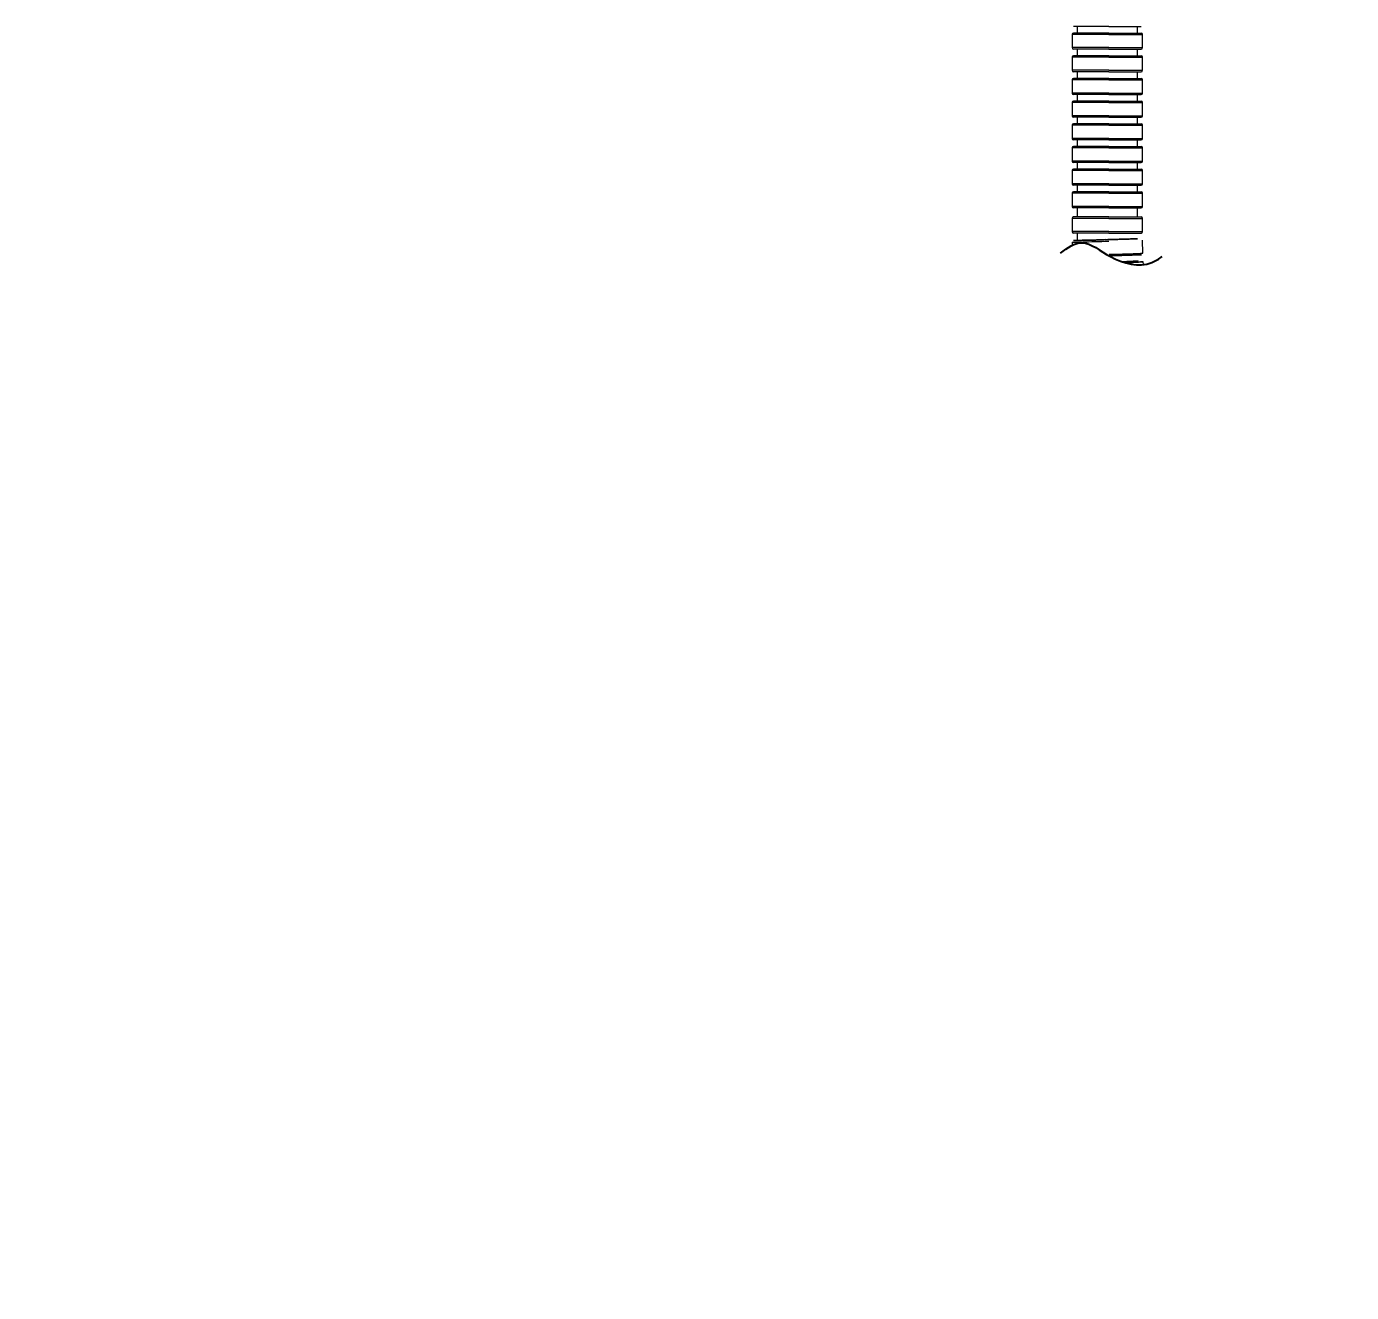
# Model space of a CAD drawing. Header units: millimetres. Extents: x 2433 to 4809, y -10272 to -6912.
# Drawn here: x 3194 to 3457, y -9492 to -9240.8 of the extents above; entities that cross this region are included whole.
import ezdxf

# ---------------------------------------------------------------- set-up
doc = ezdxf.new("R2010")
doc.units = ezdxf.units.MM
doc.layers.add('DIM', color=3, linetype='Continuous', lineweight=13)
doc.styles.add('ARIAL', font='arial.ttf')
doc.styles.get("Standard").update_dxf_attribs({"font": 'arial.ttf'})
doc.dimstyles.get("Standard").update_dxf_attribs({"dimtxt": 15, "dimasz": 15, "dimexe": 0.18, "dimexo": 0.0625, "dimgap": 4, "dimtad": 0, "dimtih": 1, "dimtoh": 1, "dimdec": 1, "dimdsep": 46, "dimtxsty": 'ARIAL', "dimcen": 0, "dimclrd": 3, "dimclre": 3, "dimclrt": 3, "dimadec": 0, "dimazin": 0, "dimtfac": 1, "dimtdec": 1, "dimtofl": 0, "dimtmove": 0, "dimatfit": 3, "dimfxl": 1, "dimtolj": 1, "dimtzin": 0, "dimarcsym": 0})
doc.dimstyles.new('사본 Standard', dxfattribs={"dimtxt": 15, "dimasz": 15, "dimexe": 0.18, "dimexo": 0.0625, "dimgap": 5, "dimtad": 0, "dimdec": 1, "dimdsep": 46, "dimtxsty": 'Standard', "dimcen": 0.09, "dimadec": 0, "dimazin": 0, "dimtfac": 1, "dimtdec": 1, "dimtofl": 0, "dimtmove": 0, "dimatfit": 3, "dimfxl": 1, "dimtolj": 1, "dimtzin": 0, "dimarcsym": 0})

# ---------------------------------------------------------------- blocks, each defined once
blk = doc.blocks.new('*D43')
at = {"layer": 'Defpoints', "color": 0, "transparency": 16777216}
for p in [(3194, -7897.19), (3599.12, -9941.36), (3679.63, -9941.36)]:
    blk.add_point(p, dxfattribs=at)
at = {"layer": 'DIM', "color": 3, "lineweight": -2, "transparency": 16777216}
for p, q in [((3194.06, -7897.19), (3679.81, -7897.19)), ((3679.63, -7915.19), (3679.63, -8902.47)), ((3679.63, -9923.36), (3679.63, -8936.07)), ((3599.18, -9941.36), (3679.81, -9941.36))]:
    blk.add_line(p, q, dxfattribs=at)
at = {"layer": 'DIM', "color": 3, "transparency": 16777216}
for points in [[(3676.63, -7915.19), (3682.63, -7915.19), (3679.63, -7897.19)], [(3676.63, -9923.36), (3682.63, -9923.36), (3679.63, -9941.36)]]:
    blk.add_solid(points, dxfattribs=at)
at = {"layer": 'DIM', "color": 3, "transparency": 16777216, "insert": (3679.63, -8919.27), "char_height": 18, "attachment_point": 5, "style": 'ARIAL'}
blk.add_mtext('\\A1;(2280)', dxfattribs=at)
blk = doc.blocks.new('*D47')
at = {"layer": 'Defpoints', "color": 0, "transparency": 16777216}
for p in [(3259.5, -9157.22), (3519.63, -9941.36), (3541.41, -9941.36)]:
    blk.add_point(p, dxfattribs=at)
at = {"layer": 'DIM', "color": 3, "lineweight": -2, "transparency": 16777216}
for p, q in [((3259.56, -9157.22), (3519.81, -9157.22)), ((3519.63, -9175.22), (3519.63, -9535.1)), ((3519.63, -9923.36), (3519.63, -9563.48)), ((3541.35, -9941.36), (3519.45, -9941.36))]:
    blk.add_line(p, q, dxfattribs=at)
at = {"layer": 'DIM', "color": 3, "transparency": 16777216}
for points in [[(3516.63, -9175.22), (3522.63, -9175.22), (3519.63, -9157.22)], [(3516.63, -9923.36), (3522.63, -9923.36), (3519.63, -9941.36)]]:
    blk.add_solid(points, dxfattribs=at)
at = {"layer": 'DIM', "color": 3, "transparency": 16777216, "insert": (3519.63, -9549.29), "char_height": 18, "attachment_point": 5, "style": 'ARIAL'}
blk.add_mtext('\\A1;977.5', dxfattribs=at)
blk = doc.blocks.new('*D49')
at = {"layer": 'Defpoints', "color": 0, "transparency": 16777216}
for p in [(3447.51, -9096.67), (3447.51, -9941.36), (3621.26, -9941.36)]:
    blk.add_point(p, dxfattribs=at)
at = {"layer": 'DIM', "color": 0, "lineweight": -2, "transparency": 16777216}
for p, q in [((3447.57, -9096.67), (3621.44, -9096.67)), ((3621.26, -9114.67), (3621.26, -9923.36)), ((3447.57, -9941.36), (3621.44, -9941.36))]:
    blk.add_line(p, q, dxfattribs=at)
at = {"layer": 'DIM', "color": 0, "transparency": 16777216}
for points in [[(3618.26, -9114.67), (3624.26, -9114.67), (3621.26, -9096.67)], [(3618.26, -9923.36), (3624.26, -9923.36), (3621.26, -9941.36)]]:
    blk.add_solid(points, dxfattribs=at)
at = {"layer": 'DIM', "color": 3, "transparency": 16777216, "insert": (3608.24, -9519.01), "char_height": 18, "attachment_point": 5, "rotation": 90}
blk.add_mtext('\\A1;{\\fGulim|b0|i0|c129|p50;선반까지 높이 1000~1050mm}', dxfattribs=at)

msp = doc.modelspace()

# ---------------------------------------------------------------- linework, layer by layer
at = {"linetype": 'Continuous', "lineweight": 18}
for p, q in [((3408.81, -9240.75), (3401.8, -9240.75)), ((3402.5, -9240.75), (3402.5, -9242.05)), ((3408.81, -9240.75), (3415.2, -9240.75)), ((3414.5, -9242.05), (3414.5, -9240.75)), ((3401.5, -9242.35), (3401.5, -9244.95)), ((3408.81, -9242.05), (3401.8, -9242.05)), ((3408.81, -9242.05), (3415.2, -9242.05)), ((3415.5, -9244.95), (3415.5, -9242.35)), ((3408.81, -9245.25), (3401.8, -9245.25)), ((3402.5, -9245.25), (3402.5, -9246.55)), ((3408.81, -9245.25), (3415.2, -9245.25)), ((3414.5, -9246.55), (3414.5, -9245.25)), ((3401.5, -9246.85), (3401.5, -9249.45)), ((3408.81, -9246.55), (3401.8, -9246.55)), ((3408.81, -9246.55), (3415.2, -9246.55)), ((3415.5, -9249.45), (3415.5, -9246.85)), ((3401.5, -9251.35), (3401.5, -9253.95)), ((3408.81, -9249.75), (3401.8, -9249.75)), ((3408.81, -9251.05), (3401.8, -9251.05)), ((3402.5, -9249.75), (3402.5, -9251.05)), ((3408.81, -9249.75), (3415.2, -9249.75)), ((3408.81, -9251.05), (3415.2, -9251.05)), ((3414.5, -9251.05), (3414.5, -9249.75)), ((3415.5, -9253.95), (3415.5, -9251.35)), ((3401.5, -9255.85), (3401.5, -9258.45)), ((3408.81, -9254.25), (3401.8, -9254.25)), ((3408.81, -9255.55), (3401.8, -9255.55)), ((3402.5, -9254.25), (3402.5, -9255.55)), ((3408.81, -9254.25), (3415.2, -9254.25)), ((3408.81, -9255.55), (3415.2, -9255.55)), ((3414.5, -9255.55), (3414.5, -9254.25)), ((3415.5, -9258.45), (3415.5, -9255.85)), ((3408.81, -9258.75), (3401.8, -9258.75)), ((3402.5, -9258.75), (3402.5, -9260.05)), ((3408.81, -9258.75), (3415.2, -9258.75)), ((3414.5, -9260.05), (3414.5, -9258.75)), ((3401.5, -9260.35), (3401.5, -9262.95)), ((3408.81, -9260.05), (3401.8, -9260.05)), ((3408.81, -9260.05), (3415.2, -9260.05)), ((3415.5, -9262.95), (3415.5, -9260.35)), ((3408.81, -9263.25), (3401.8, -9263.25)), ((3402.5, -9263.25), (3402.5, -9264.55)), ((3408.81, -9263.25), (3415.2, -9263.25)), ((3414.5, -9264.55), (3414.5, -9263.25)), ((3401.5, -9264.85), (3401.5, -9267.45)), ((3408.81, -9264.55), (3401.8, -9264.55)), ((3408.81, -9264.55), (3415.2, -9264.55)), ((3415.5, -9267.45), (3415.5, -9264.85)), ((3401.5, -9269.35), (3401.5, -9271.95)), ((3408.81, -9267.75), (3401.8, -9267.75)), ((3408.81, -9269.05), (3401.8, -9269.05)), ((3402.5, -9267.75), (3402.5, -9269.05)), ((3408.81, -9267.75), (3415.2, -9267.75)), ((3408.81, -9269.05), (3415.2, -9269.05)), ((3414.5, -9269.05), (3414.5, -9267.75)), ((3415.5, -9271.95), (3415.5, -9269.35)), ((3408.81, -9272.25), (3401.8, -9272.25)), ((3402.5, -9272.25), (3402.5, -9273.55)), ((3408.81, -9272.25), (3415.2, -9272.25)), ((3414.5, -9273.55), (3414.5, -9272.25)), ((3401.5, -9273.85), (3401.5, -9276.45)), ((3408.81, -9273.55), (3401.8, -9273.55)), ((3408.81, -9273.55), (3415.2, -9273.55)), ((3415.5, -9276.45), (3415.5, -9273.85)), ((3408.81, -9276.75), (3401.8, -9276.75)), ((3402.5, -9276.75), (3402.5, -9278.55)), ((3408.81, -9276.75), (3415.2, -9276.75)), ((3414.5, -9278.55), (3414.5, -9276.75)), ((3401.5, -9278.85), (3401.5, -9281.45)), ((3408.81, -9278.55), (3401.8, -9278.55)), ((3408.81, -9278.55), (3415.2, -9278.55)), ((3415.5, -9281.45), (3415.5, -9278.85)), ((3408.81, -9281.75), (3401.8, -9281.75)), ((3402.5, -9281.75), (3402.5, -9283.22)), ((3408.81, -9281.75), (3415.2, -9281.75)), ((3401.51, -9283.55), (3401.52, -9284.2)), ((3415.58, -9285.75), (3415.5, -9283.15)), ((3415.66, -9288.01), (3415.63, -9287.45))]:
    msp.add_line(p, q, dxfattribs=at)
at = {"linetype": 'Continuous', "lineweight": 13}
for p, q in [((3408.83, -9242.35), (3401.5, -9242.35)), ((3408.83, -9242.35), (3415.5, -9242.35)), ((3408.83, -9244.95), (3401.5, -9244.95)), ((3408.83, -9244.95), (3415.5, -9244.95)), ((3408.83, -9246.85), (3401.5, -9246.85)), ((3408.83, -9246.85), (3415.5, -9246.85)), ((3408.83, -9249.45), (3401.5, -9249.45)), ((3408.83, -9251.35), (3401.5, -9251.35)), ((3408.83, -9249.45), (3415.5, -9249.45)), ((3408.83, -9251.35), (3415.5, -9251.35)), ((3408.83, -9253.95), (3401.5, -9253.95)), ((3408.83, -9253.95), (3415.5, -9253.95)), ((3408.83, -9255.85), (3401.5, -9255.85)), ((3408.83, -9255.85), (3415.5, -9255.85)), ((3408.83, -9258.45), (3401.5, -9258.45)), ((3408.83, -9258.45), (3415.5, -9258.45)), ((3408.83, -9260.35), (3401.5, -9260.35)), ((3408.83, -9260.35), (3415.5, -9260.35)), ((3408.83, -9262.95), (3401.5, -9262.95)), ((3408.83, -9262.95), (3415.5, -9262.95)), ((3408.83, -9264.85), (3401.5, -9264.85)), ((3408.83, -9264.85), (3415.5, -9264.85)), ((3408.83, -9267.45), (3401.5, -9267.45)), ((3408.83, -9269.35), (3401.5, -9269.35)), ((3408.83, -9267.45), (3415.5, -9267.45)), ((3408.83, -9269.35), (3415.5, -9269.35)), ((3408.83, -9271.95), (3401.5, -9271.95)), ((3408.83, -9271.95), (3415.5, -9271.95)), ((3408.83, -9273.85), (3401.5, -9273.85)), ((3408.83, -9273.85), (3415.5, -9273.85)), ((3408.83, -9276.45), (3401.5, -9276.45)), ((3408.83, -9276.45), (3415.5, -9276.45)), ((3408.83, -9278.85), (3401.5, -9278.85)), ((3408.83, -9278.85), (3415.5, -9278.85)), ((3408.83, -9281.45), (3401.5, -9281.45)), ((3408.83, -9281.45), (3415.5, -9281.45))]:
    msp.add_line(p, q, dxfattribs=at)
at = {"linetype": 'Continuous', "lineweight": 18}
for centre, start, end in [((3401.8, -9242.35), 90, 180), ((3415.2, -9242.35), 0, 90), ((3401.8, -9244.95), 180, 270), ((3415.2, -9244.95), 270, 0), ((3401.8, -9246.85), 90, 180), ((3415.2, -9246.85), 0, 90), ((3401.8, -9249.45), 180, 270), ((3401.8, -9251.35), 90, 180), ((3415.2, -9249.45), 270, 0), ((3415.2, -9251.35), 0, 90), ((3401.8, -9253.95), 180, 270), ((3415.2, -9253.95), 270, 0), ((3401.8, -9255.85), 90, 180), ((3415.2, -9255.85), 0, 90), ((3401.8, -9258.45), 180, 270), ((3415.2, -9258.45), 270, 0), ((3401.8, -9260.35), 90, 180), ((3415.2, -9260.35), 0, 90), ((3401.8, -9262.95), 180, 270), ((3415.2, -9262.95), 270, 0), ((3401.8, -9264.85), 90, 180), ((3415.2, -9264.85), 0, 90), ((3401.8, -9267.45), 180, 270), ((3401.8, -9269.35), 90, 180), ((3415.2, -9267.45), 270, 0), ((3415.2, -9269.35), 0, 90), ((3401.8, -9271.95), 180, 270), ((3415.2, -9271.95), 270, 0), ((3401.8, -9273.85), 90, 180), ((3415.2, -9273.85), 0, 90), ((3401.8, -9276.45), 180, 270), ((3415.2, -9276.45), 270, 0), ((3401.8, -9278.85), 90, 180), ((3415.2, -9278.85), 0, 90), ((3401.8, -9281.45), 180, 270), ((3415.2, -9281.45), 270, 0)]:
    msp.add_arc(centre, 0.3, start, end, dxfattribs=at)
for centre, major_axis, ratio, start_param, end_param in [((3408.49, -9283.05), (6.7, 0.19), 0.001353, 4.759285, 5.824503), ((3408.5, -9283.35), (7, 0.2), 0.001353, 3.141589, 4.759285), ((3408.59, -9286.25), (6.7, 0.19), 0.001353, 4.759285, 7.806364), ((3408.58, -9285.95), (7, 0.2), 0.001353, 4.759285, 6.283182), ((3408.62, -9287.55), (6.69, 0.39), 0.002712, 5.129307, 5.824584), ((3408.64, -9287.85), (6.99, 0.4), 0.002712, 5.233951, 7.34777)]:
    msp.add_ellipse(centre, major_axis=major_axis, ratio=ratio, start_param=start_param, end_param=end_param, dxfattribs=at)
at = {"linetype": 'Continuous', "lineweight": 13}
msp.add_ellipse((3408.49, -9283.05), major_axis=(6.7, 0.19), ratio=0.001353, start_param=1.617692, end_param=4.759285, dxfattribs=at)
at = {"linetype": 'Continuous', "lineweight": 18}
for points, weights in [([(3414.5, -9282.88), (3414.51, -9282.88), (3411.68, -9282.97), (3408.78, -9283.05)], [0.500250687451, 0.507547363288, 0.674130467471, 1]), ([(3408.78, -9283.05), (3405.68, -9283.14), (3402.51, -9283.23), (3402.5, -9283.22)], [1, 0.659193263669, 0.492610374631, 0.500251332886])]:
    msp.add_rational_spline(points, weights, degree=3, dxfattribs=at)
at = {"linetype": 'Continuous'}
msp.add_open_spline([(3399.2, -9285.75), (3400.63, -9284.68), (3403.74, -9282.37), (3409.31, -9287.22), (3415.59, -9288.83), (3418.73, -9286.86), (3419.42, -9286.43)], degree=3, knots=[1.180881, 1.180881, 1.180881, 1.180881, 4.020586, 7.346143, 11.488698, 12.657431, 12.657431, 12.657431, 12.657431], dxfattribs=at)

# ---------------------------------------------------------------- dimensions: what is measured, and where the dimension line sits
at = {"layer": 'DIM', "color": 3}
for base, p1, p2, text, dimstyle, override, picture, middle in [((3679.63, -9941.36), (3194, -7897.19), (3599.12, -9941.36), '(2280)', 'Standard', {"dimtxt": 18, "dimasz": 18, "dimgap": 5}, '*D43', (3679.63, -8919.27)), ((3621.26, -9941.36), (3447.51, -9096.67), (3447.51, -9941.36), '{\\fGulim|b0|i0|c129|p50;선반까지 높이 1000~1050mm}', '사본 Standard', {"dimtxt": 18, "dimasz": 18, "dimgap": 3, "dimtad": 3, "dimclrt": 3}, '*D49', (3608.24, -9519.01)), ((3519.63, -9941.36), (3259.5, -9157.22), (3541.41, -9941.36), '977.5', 'Standard', {"dimtxt": 18, "dimasz": 18, "dimgap": 5, "dimclrt": 3}, '*D47', (3519.63, -9549.29))]:
    dim = msp.add_linear_dim(base=base, p1=p1, p2=p2, angle=90, text=text, dimstyle=dimstyle, override=override, dxfattribs=at)
    dim.commit()
    dim.dimension.update_dxf_attribs({"geometry": picture, "text_midpoint": middle})

doc.saveas('drawing.dxf')
